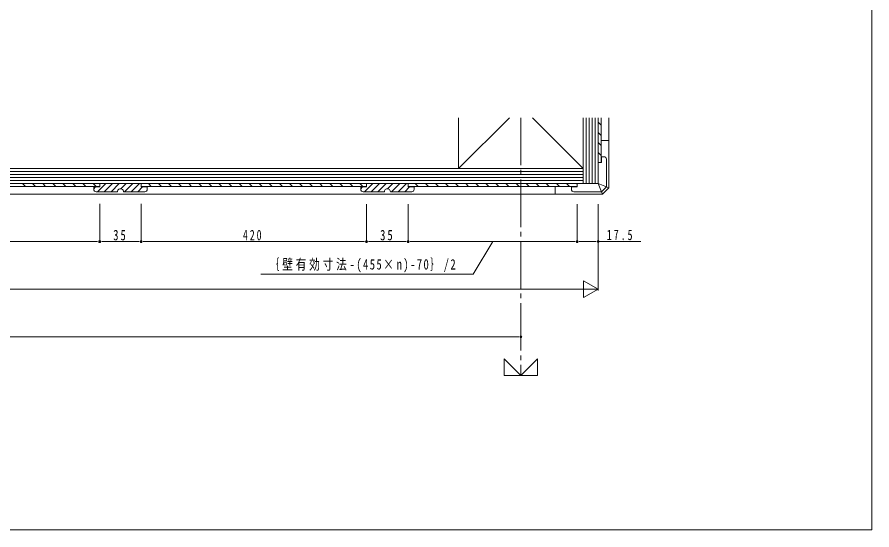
# Model space of a CAD drawing. Units: millimetres, scale not verified. Extents: x -735 to 735, y -1106 to 1103.
# Drawn here: x 15 to 735, y -1106 to -674 of the extents above; entities that cross this region are included whole.
import ezdxf

# ---------------------------------------------------------------- set-up
doc = ezdxf.new("R2010")
doc.units = ezdxf.units.MM
doc.header["$LTSCALE"] = 4
doc.linetypes.add('USER1', pattern=[13, 10, -1, 1, -1])
for name, color, linetype, lineweight in [('0-1_YKK_ZWAK', 7, 'Continuous', 18), ('0-3_YKK_11', 7, 'Continuous', 9), ('0-4_YKK_12', 2, 'Continuous', 18), ('0-5_YSS_K', 3, 'Continuous', 18), ('0-6_YKK_13', 4, 'Continuous', 18), ('0-7_YKK_D', 6, 'Continuous', 18)]:
    doc.layers.add(name, color=color, linetype=linetype, lineweight=lineweight)
doc.styles.add('ＭＳ ゴシック', font='')
doc.styles.get('ＭＳ ゴシック').set_extended_font_data('MS Gothic')

msp = doc.modelspace()

# ---------------------------------------------------------------- linework, layer by layer
at = {"layer": '0-1_YKK_ZWAK'}
for p, q in [((735, 1036), (735, -1106)), ((735, -1106), (-735, -1106))]:
    msp.add_line(p, q, dxfattribs=at)
at = {"layer": '0-3_YKK_11'}
for p, q in [((79.805, -817.45), (79.805, -819.45)), ((84.805, -817.45), (79.805, -817.45)), ((79.871, -818.958), (81.379, -817.45)), ((83.035, -821.45), (90.035, -814.45)), ((84.805, -814.45), (84.805, -817.45)), ((119.805, -814.45), (84.805, -814.45)), ((88.692, -821.45), (95.692, -814.45)), ((94.349, -821.45), (101.349, -814.45)), ((102.498, -818.958), (107.006, -814.45)), ((105.663, -821.45), (112.663, -814.45)), ((111.32, -821.45), (118.32, -814.45)), ((116.976, -821.45), (120.976, -817.45)), ((119.805, -817.45), (119.805, -814.45)), ((124.805, -817.45), (119.805, -817.45)), ((124.805, -819.45), (124.805, -817.45)), ((304.555, -817.45), (304.555, -819.45)), ((309.555, -817.45), (304.555, -817.45)), ((304.621, -818.958), (306.129, -817.45)), ((307.785, -821.45), (314.785, -814.45)), ((309.555, -814.45), (309.555, -817.45)), ((344.555, -814.45), (309.555, -814.45)), ((313.442, -821.45), (320.442, -814.45)), ((319.099, -821.45), (326.099, -814.45)), ((327.248, -818.958), (331.756, -814.45)), ((330.413, -821.45), (337.413, -814.45)), ((336.07, -821.45), (343.07, -814.45)), ((341.726, -821.45), (345.726, -817.45)), ((344.555, -817.45), (344.555, -814.45)), ((349.555, -817.45), (344.555, -817.45)), ((349.555, -819.45), (349.555, -817.45)), ((81.805, -821.45), (99.805, -821.45)), ((104.805, -821.45), (122.805, -821.45)), ((306.555, -821.45), (324.555, -821.45)), ((329.555, -821.45), (347.555, -821.45))]:
    msp.add_line(p, q, dxfattribs=at)
for centre, radius, start, end in [((81.805, -819.45), 2, 180.00001, 269.99999), ((102.305, -821.45), 2.5, 359.99999, 180.00001), ((122.805, -819.45), 2, 270.00001, 359.99999), ((306.555, -819.45), 2, 180.00001, 269.99999), ((327.055, -821.45), 2.5, 359.99999, 180.00001), ((347.555, -819.45), 2, 270.00001, 359.99999)]:
    msp.add_arc(centre, radius, start, end, dxfattribs=at)
at = {"layer": '0-4_YKK_12'}
for p, q in [((513.431, -818.18), (513.431, -759.123)), ((513.431, -778.45), (506.931, -778.45)), ((468.431, -823.45), (468.431, -816.95)), ((508.161, -823.45), (513.431, -818.18)), ((510.794, -817.087), (513.431, -818.18)), ((508.161, -823.45), (-528.298, -823.45)), ((507.068, -820.813), (508.161, -823.45))]:
    msp.add_line(p, q, dxfattribs=at)
at = {"layer": '0-5_YSS_K'}
for p, q in [((386.931, -801.95), (429.759, -759.123)), ((386.931, -759.123), (386.931, -801.95)), ((491.931, -759.123), (491.931, -814.45)), ((494.431, -759.123), (494.431, -814.45)), ((496.931, -759.123), (496.931, -814.45)), ((499.431, -759.123), (499.431, -814.45)), ((501.931, -759.123), (501.931, -814.45)), ((504.431, -759.123), (504.431, -814.45)), ((-512.07, -804.45), (491.931, -804.45)), ((491.931, -801.95), (-407.07, -801.95)), ((386.931, -801.95), (491.931, -801.95)), ((-512.07, -806.95), (491.931, -806.95)), ((-512.07, -809.45), (491.931, -809.45)), ((-512.07, -811.95), (491.931, -811.95)), ((-512.07, -814.45), (491.931, -814.45)), ((425.431, -961.953), (439.431, -975.953)), ((425.431, -975.953), (425.431, -961.953)), ((439.431, -975.953), (453.431, -961.953))]:
    msp.add_line(p, q, dxfattribs=at)
at = {"layer": '0-5_YSS_K', "linetype": 'USER1'}
msp.add_line((439.431, -759.123), (439.431, -975.953), dxfattribs=at)
at = {"layer": '0-5_YSS_K'}
for points in [[(449.104, -759.123), (491.931, -801.95), (491.931, -759.123)], [(425.431, -975.953), (453.431, -975.953), (453.431, -961.953)]]:
    msp.add_lwpolyline(points, dxfattribs=at)
at = {"layer": '0-6_YKK_13'}
for p, q in [((506.931, -759.123), (506.931, -796.953)), ((504.431, -763.012), (506.931, -765.512)), ((504.431, -771.498), (506.931, -773.998)), ((504.431, -779.983), (506.931, -782.483)), ((504.431, -788.468), (506.931, -790.968)), ((504.431, -796.953), (504.431, -814.45)), ((507.431, -796.953), (504.431, -796.953)), ((507.431, -796.953), (507.431, -791.953)), ((509.431, -791.953), (507.431, -791.953)), ((511.431, -793.953), (511.431, -817.35)), ((19.834, -814.45), (22.334, -816.95)), ((28.319, -814.45), (30.819, -816.95)), ((36.805, -814.45), (39.305, -816.95)), ((45.29, -814.45), (47.79, -816.95)), ((53.775, -814.45), (56.275, -816.95)), ((62.261, -814.45), (64.761, -816.95)), ((70.746, -814.45), (73.246, -816.95)), ((79.231, -814.45), (81.731, -816.95)), ((125.79, -814.45), (128.29, -816.95)), ((134.275, -814.45), (136.775, -816.95)), ((142.761, -814.45), (145.261, -816.95)), ((151.246, -814.45), (153.746, -816.95)), ((159.731, -814.45), (162.231, -816.95)), ((168.217, -814.45), (170.717, -816.95)), ((176.702, -814.45), (179.202, -816.95)), ((185.187, -814.45), (187.687, -816.95)), ((193.672, -814.45), (196.172, -816.95)), ((202.158, -814.45), (204.658, -816.95)), ((210.643, -814.45), (213.143, -816.95)), ((219.128, -814.45), (221.628, -816.95)), ((227.614, -814.45), (230.114, -816.95)), ((236.099, -814.45), (238.599, -816.95)), ((244.584, -814.45), (247.084, -816.95)), ((253.069, -814.45), (255.569, -816.95)), ((261.555, -814.45), (264.055, -816.95)), ((270.04, -814.45), (272.54, -816.95)), ((278.525, -814.45), (281.025, -816.95)), ((287.011, -814.45), (289.511, -816.95)), ((295.496, -814.45), (297.996, -816.95)), ((303.981, -814.45), (306.481, -816.95)), ((350.54, -814.45), (353.04, -816.95)), ((359.025, -814.45), (361.525, -816.95)), ((367.511, -814.45), (370.011, -816.95)), ((375.996, -814.45), (378.496, -816.95)), ((384.481, -814.45), (386.981, -816.95)), ((392.967, -814.45), (395.467, -816.95)), ((401.452, -814.45), (403.952, -816.95)), ((409.937, -814.45), (412.437, -816.95)), ((418.422, -814.45), (420.922, -816.95)), ((426.908, -814.45), (429.408, -816.95)), ((435.393, -814.45), (437.893, -816.95)), ((443.878, -814.45), (446.378, -816.95)), ((452.364, -814.45), (454.864, -816.95)), ((460.849, -814.45), (463.349, -816.95)), ((469.334, -814.45), (471.834, -816.95)), ((477.819, -814.45), (480.319, -816.95)), ((481.935, -817.45), (481.935, -819.45)), ((486.935, -817.45), (481.935, -817.45)), ((486.305, -814.45), (486.935, -815.08)), ((486.935, -814.45), (486.935, -817.45)), ((504.431, -814.45), (486.935, -814.45)), ((507.331, -821.45), (504.431, -814.45)), ((511.431, -817.35), (504.431, -814.45)), ((507.331, -821.45), (504.431, -814.45)), ((511.431, -817.35), (504.431, -814.45)), ((507.331, -821.45), (511.431, -817.35)), ((483.935, -821.45), (507.331, -821.45))]:
    msp.add_line(p, q, dxfattribs=at)
for points in [[(84.805, -816.95), (84.805, -814.45), (-104.945, -814.45), (-104.945, -816.95)], [(309.555, -816.95), (309.555, -814.45), (119.805, -814.45), (119.805, -816.95)], [(486.935, -816.95), (486.935, -814.45), (344.555, -814.45), (344.555, -816.95)]]:
    msp.add_lwpolyline(points, close=True, dxfattribs=at)
for centre, start, end in [((509.431, -793.953), 0, 90), ((483.935, -819.45), 180, 270)]:
    msp.add_arc(centre, 2, start, end, dxfattribs=at)
at = {"layer": '0-7_YKK_D'}
for p, q in [((84.805, -831.584), (84.805, -864.45)), ((119.805, -831.619), (119.805, -864.45)), ((309.555, -831.811), (309.555, -864.45)), ((344.555, -831.847), (344.555, -864.45)), ((486.935, -831.99), (486.935, -864.275)), ((486.935, -831.99), (486.935, -864.45)), ((504.431, -832.008), (504.431, -904.45)), ((504.431, -832.008), (504.431, -864.275)), ((81.405, -863.45), (-101.545, -863.45)), ((83.105, -863.45), (81.405, -863.45)), ((86.505, -863.45), (88.205, -863.45)), ((116.405, -863.45), (88.205, -863.45)), ((118.105, -863.45), (116.405, -863.45)), ((121.505, -863.45), (123.205, -863.45)), ((306.155, -863.45), (123.205, -863.45)), ((307.855, -863.45), (306.155, -863.45)), ((311.255, -863.45), (312.955, -863.45)), ((341.155, -863.45), (312.955, -863.45)), ((342.855, -863.45), (341.155, -863.45)), ((346.255, -863.45), (347.955, -863.45)), ((483.535, -863.45), (347.955, -863.45)), ((485.235, -863.45), (483.535, -863.45)), ((488.635, -863.275), (490.335, -863.275)), ((490.335, -863.275), (501.031, -863.275)), ((502.731, -863.275), (501.031, -863.275)), ((504.431, -863.275), (540.564, -863.275)), ((504.431, -903.45), (492.307, -896.45)), ((492.307, -896.45), (492.307, -910.45)), ((-510.57, -903.45), (490.431, -903.45)), ((504.431, -903.45), (480.183, -903.45)), ((504.431, -903.45), (492.307, -910.45)), ((-456.17, -943.45), (436.031, -943.45)), ((437.731, -943.45), (436.031, -943.45))]:
    msp.add_line(p, q, dxfattribs=at)
msp.add_lwpolyline([(415.745, -863.45), (399.246, -890.696), (220.606, -890.696)], dxfattribs=at)
for centre, start, end in [((84.805, -863.45), 0, 180), ((84.805, -863.45), 0, 180), ((84.805, -863.45), 180, 0), ((84.805, -863.45), 180, 0), ((119.805, -863.45), 0, 180), ((119.805, -863.45), 0, 180), ((119.805, -863.45), 180, 0), ((119.805, -863.45), 180, 0), ((309.555, -863.45), 0, 180), ((309.555, -863.45), 0, 180), ((309.555, -863.45), 180, 0), ((309.555, -863.45), 180, 0), ((344.555, -863.45), 0, 180), ((344.555, -863.45), 0, 180), ((344.555, -863.45), 180, 0), ((344.555, -863.45), 180, 0), ((486.935, -863.275), 0, 180), ((486.935, -863.45), 0, 180), ((486.935, -863.275), 180, 0), ((486.935, -863.45), 180, 0), ((504.431, -863.275), 0, 180), ((504.431, -863.275), 180, 0), ((439.431, -943.45), 0, 180), ((439.431, -943.45), 180, 0)]:
    msp.add_arc(centre, 0.85, start, end, dxfattribs=at)

# ---------------------------------------------------------------- texts
at = {"layer": '0-7_YKK_D', "color": 7, "char_height": 8.798, "attachment_point": 7, "style": 'ＭＳ ゴシック'}
for s, insert in [('\\T1.37;\\W0.75;35', (96.165, -862.45)), ('\\T1.38;\\W0.7;420', (205.372, -862.45)), ('\\T1.37;\\W0.75;35', (320.915, -862.45)), ('\\T1.39;\\W0.7;17.5', (511.805, -862.275)), ('\\T1.26;\\W0.75;｛壁有効寸法-(455×n)-70｝/2', (227.18, -889.269))]:
    msp.add_mtext(s, dxfattribs=dict(at, insert=insert))

doc.saveas('drawing.dxf')
